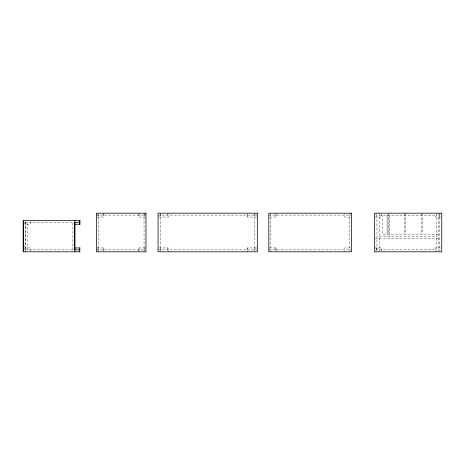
<?xml version="1.0" encoding="UTF-8"?>
<svg xmlns="http://www.w3.org/2000/svg" width="465" height="465" viewBox="0 0 465 465"><rect width="100%" height="100%" fill="white"/><g stroke="black" fill="none" stroke-linecap="round" stroke-linejoin="round"><path stroke-width="0.35" stroke-dasharray="2.33 1.74" d="M25.18 221.793L25.18 251.803L25.18 220.369M27.11 249.874L27.11 222.299M72.883 249.874L72.883 222.299M376.946 247.944L376.946 251.158L376.946 213.197M439.268 217.056L439.268 213.842M96.348 215.126L145.981 215.126M158.054 215.126L257.325 215.126M268.828 215.126L351.552 215.126M379.428 215.679L436.786 215.679M97.034 217.056L103.515 217.056L103.515 213.842M145.289 217.056L138.814 217.056L138.814 213.842M158.751 217.056L168.214 217.056L168.214 213.842M256.628 217.056L247.159 217.056L247.159 213.842M269.514 217.056L276.826 217.056L276.826 213.842M350.174 217.056L344.658 217.056L344.658 213.197M374.47 217.056L381.637 217.056L381.637 213.842M440.553 217.056L435.13 217.056L435.13 213.842M25.18 222.299L74.034 222.299M438.274 234.157L382.41 234.157L382.41 215.679M379.428 236.359L436.786 236.359M375.191 238.841L440.303 238.841M23.25 246.839L25.18 246.839M97.034 247.944L103.515 247.944L103.515 251.803M145.289 247.944L138.814 247.944L138.814 251.803M158.751 247.944L168.214 247.944L168.214 251.803M256.628 247.944L247.159 247.944L247.159 251.803M269.514 247.944L276.826 247.944L276.826 251.158M350.174 247.944L344.658 247.944L344.658 251.803M374.47 247.944L381.637 247.944L381.637 251.803M440.553 247.944L435.13 247.944L435.13 251.158M379.428 249.321L436.786 249.321M25.18 249.874L74.034 249.874M96.348 249.874L145.336 249.874M158.054 249.874L257.325 249.874M268.828 249.874L351.552 249.874M439.268 213.197L439.268 251.158M438.274 213.197L438.274 251.088M436.786 213.819L436.786 251.803M422.557 213.197L422.557 234.157M421.453 213.917L421.453 234.157M405.736 213.197L405.736 234.157M404.637 213.917L404.637 234.157M389.56 215.679L389.56 236.359M388.914 213.197L388.914 234.157M387.926 213.819L387.926 234.157M387.078 215.679L387.078 236.359M379.428 213.197L379.428 251.181M376.121 213.842L376.121 217.056M376.121 247.944L376.121 251.803M349.622 213.197L349.622 251.158M275.722 213.197L275.722 217.056M275.722 247.944L275.722 251.158M270.758 213.197L270.758 251.803M254.977 213.842L254.977 217.056M254.977 247.944L254.977 251.803M254.588 213.197L254.588 251.803M247.554 213.842L247.554 217.056M247.554 247.944L247.554 251.803M167.824 213.197L167.824 217.056M167.824 247.944L167.824 251.158M160.791 213.197L160.791 251.158M160.396 213.842L160.396 217.056M160.396 247.944L160.396 251.803M144.324 213.842L144.324 217.056M144.324 247.944L144.324 251.158M144.051 213.197L144.051 251.803M139.087 213.197L139.087 217.056M139.087 247.944L139.087 251.803M103.242 213.197L103.242 217.056M103.242 247.944L103.242 251.158M98.278 213.197L98.278 251.803M97.999 213.842L97.999 217.056M97.999 247.944L97.999 251.803M30.417 221.654L30.417 224.229L24.907 224.229L24.907 221.654M30.417 251.158L30.417 247.944L24.907 247.944L24.907 251.803"/><path stroke-width="0.7" d="M80.056 251.803L23.25 251.803L23.25 220.369L80.056 220.369M74.813 249.874L74.813 222.299M74.749 222.299L79.777 222.299M74.633 224.229L80.056 224.229M74.633 247.944L80.056 247.944M74.749 249.874L79.777 249.874M79.777 247.944L79.777 251.803M74.813 220.369L74.813 251.803M23.25 220.369L23.25 251.803M79.777 220.369L79.777 224.229L79.777 220.369M145.981 213.197L96.348 213.197L96.348 251.803L145.981 251.803L145.981 213.197M257.325 213.197L158.054 213.197L158.054 251.803L257.325 251.803L257.325 213.197M351.552 213.197L268.828 213.197L268.828 251.803L351.552 251.803L351.552 213.197M441.75 213.197L374.47 213.197L374.47 251.803L441.75 251.803L441.75 213.197"/></g></svg>
